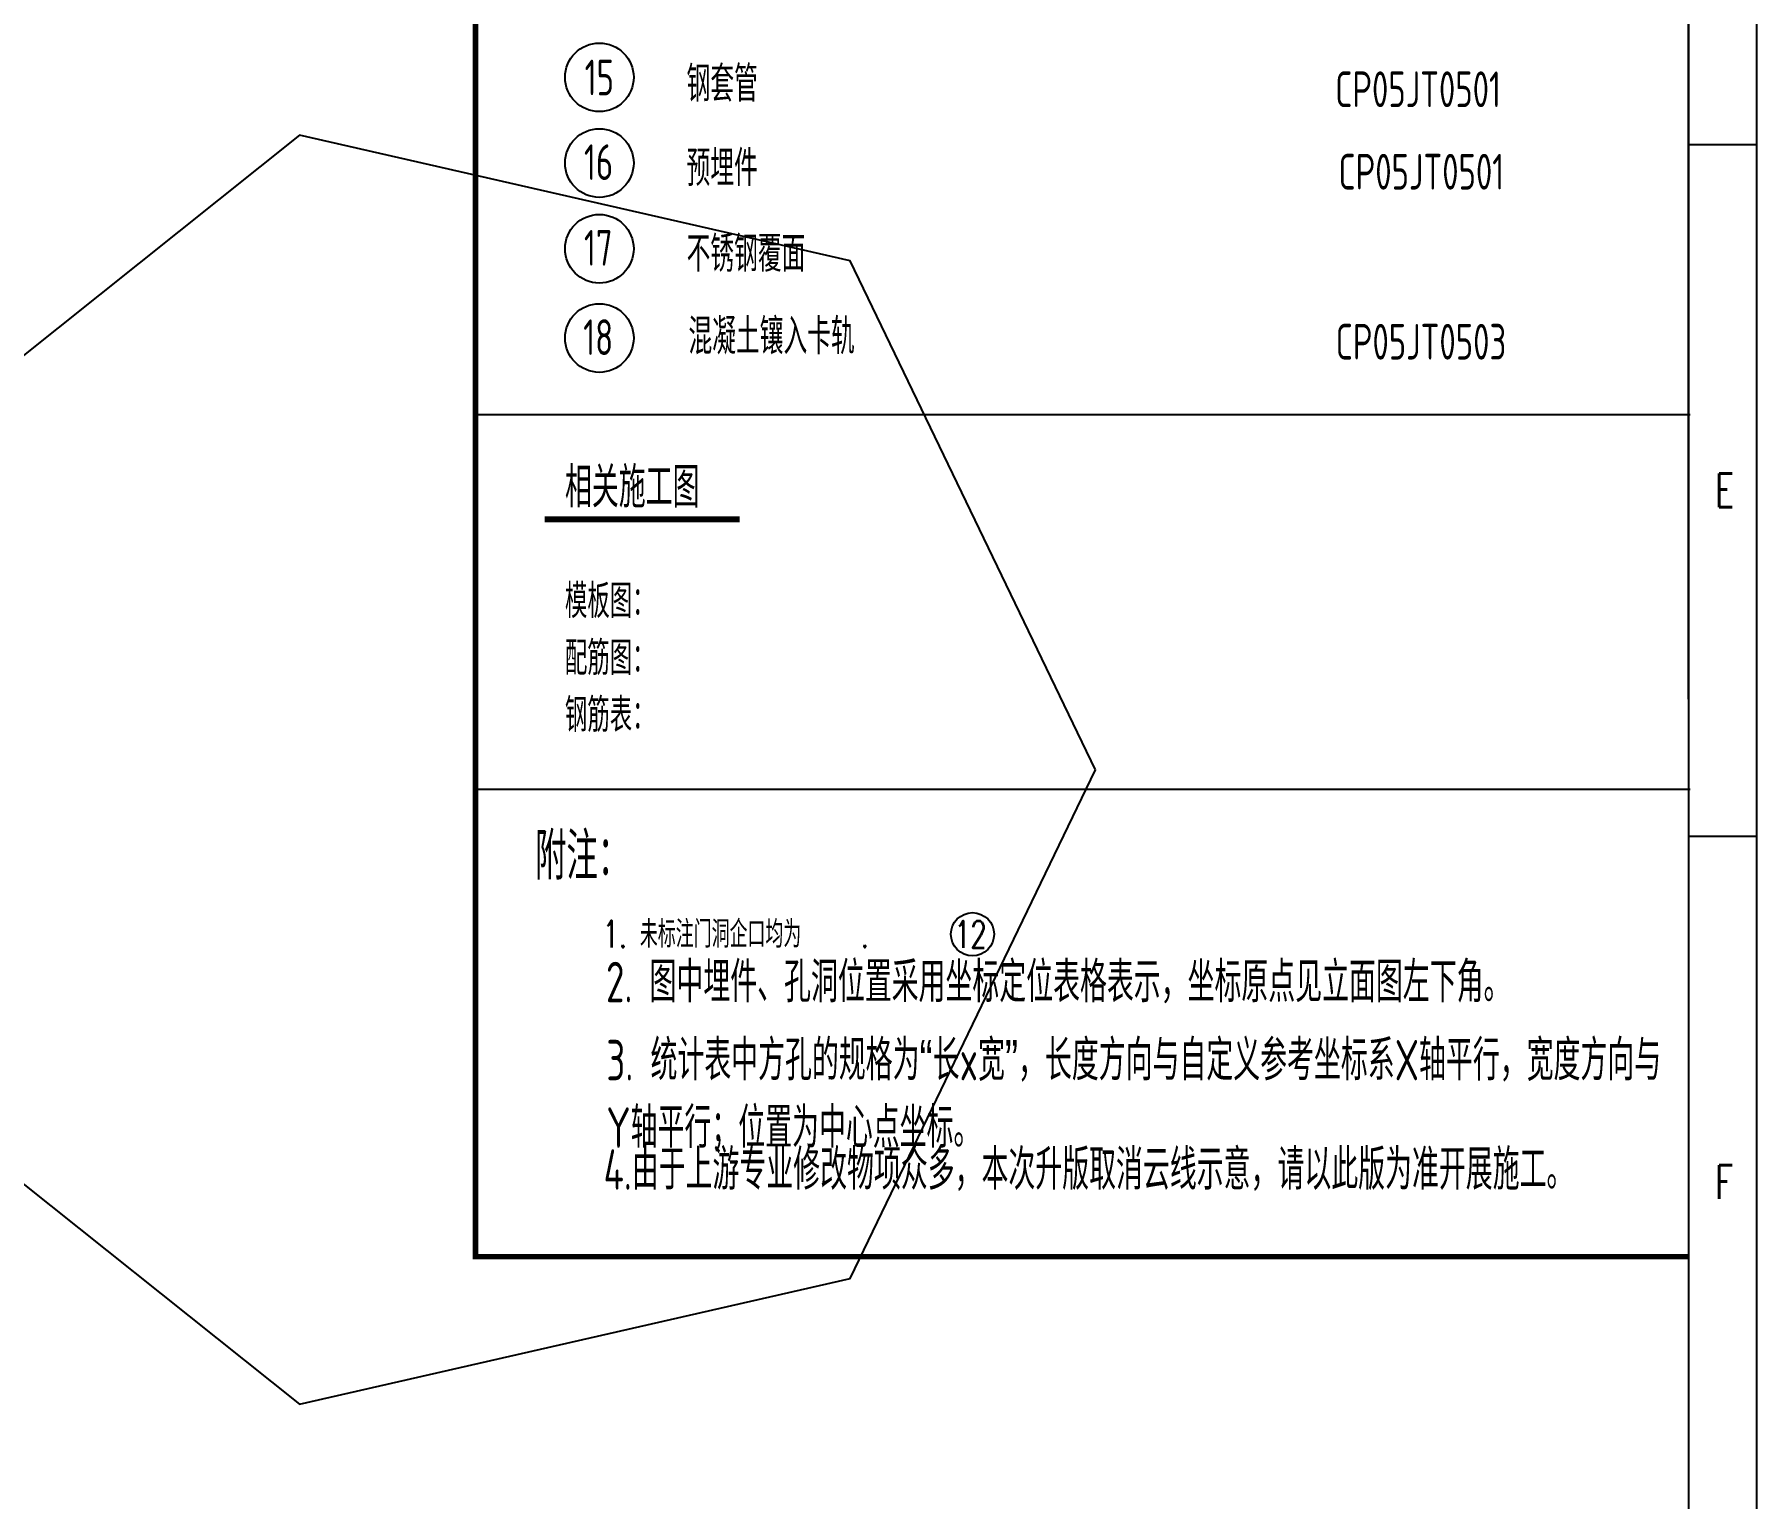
# Model space of a CAD drawing. Extents: x -383207 to 558143, y -95136 to 11777.
# Drawn here: x 446453 to 452838, y -88483 to -83053 of the extents above; entities that cross this region are included whole.
import ezdxf
from ezdxf.enums import TextEntityAlignment as Align

# ---------------------------------------------------------------- set-up
doc = ezdxf.new("R2010")
doc.units = 0
doc.linetypes.add('CONTINOUS', pattern=[0])
doc.layers.get('0').update_dxf_attribs({"linetype": 'CONTINUOUS'})
for name, color, linetype in [('B版云线202106', 2, 'CONTINUOUS'), ('C77(文本)', 7, 'CONTINUOUS'), ('TEXT', 4, 'CONTINUOUS'), ('图框', 4, 'CONTINOUS'), ('缩略图', 4, 'CONTINUOUS')]:
    doc.layers.add(name, color=color, linetype=linetype)
doc.styles.add('ACP1000普通样式', font='tssdeng.shx', dxfattribs={"width": 0.7, "bigfont": 'tssdchn.shx'})
doc.styles.add('HZ', font='TXT.shx', dxfattribs={"width": 0.7, "bigfont": 'hz.shx'})
doc.styles.add('RH', font='romans.shx', dxfattribs={"width": 0.7, "bigfont": 'hz.shx'})
doc.styles.add('S1', font='tssdeng.shx', dxfattribs={"width": 0.7, "bigfont": 'tssdchn.shx'})

# ---------------------------------------------------------------- blocks, each defined once
blk = doc.blocks.new('tk1')
at = {"color": 4, "flags": 128}
blk.add_lwpolyline([(82683.8, -541567.7), (82683.8, -562592.7)], dxfattribs=at)
blk.add_lwpolyline([(46133.8, -541817.7), (82431.8, -541817.7), (82431.8, -562342.7), (46133.8, -562342.7)], close=True)
at = {"flags": 128}
for points in [[(82433.8, -552080.2), (82683.8, -552080.2)], [(82433.8, -554645.8), (82683.8, -554645.8)]]:
    blk.add_lwpolyline(points, dxfattribs=at)
at = {"layer": 'C77(文本)', "color": 4}
blk.add_line((82431.8, -554137.1), (82431.8, -541817.7), dxfattribs=at)
at = {"color": 0, "style": 'HZ', "width": 0.7}
for s, p in [('E', (82530.1, -553425.7)), ('F', (82530.1, -555991.3))]:
    blk.add_text(s, height=125, dxfattribs=at).set_placement(p)

msp = doc.modelspace()

# ---------------------------------------------------------------- linework, layer by layer
for points in [[(415663.1, -72948.5), (452838.1, -72948.5), (452838.1, -93973.5), (415663.1, -93973.5)], [(450386.7, -85780.2), (449477.9, -83893.1), (447435.9, -83427), (445798.4, -84732.9), (445798.4, -86827.4), (447435.9, -88133.3), (449477.9, -87667.2)]]:
    msp.add_lwpolyline(points, close=True)
at = {"layer": 'C77(文本)', "color": 4}
for p, q in [((452592.1, -84463.9), (448088.1, -84463.9)), ((452592.1, -85853.6), (448088.1, -85853.6))]:
    msp.add_line(p, q, dxfattribs=at)
at = {"layer": 'C77(文本)', "const_width": 22.5}
msp.add_lwpolyline([(448344.6, -84851.5), (449067.6, -84851.5)], dxfattribs=at)
at = {"layer": 'C77(文本)', "color": 4}
for centre in [(448547.5, -83212.3), (448547.5, -83530.3), (448547.5, -83848.1), (448547.5, -84179.2)]:
    msp.add_circle(centre, 127.2, dxfattribs=at)
at = {"layer": '图框', "color": 6}
msp.add_circle((449930.9, -86390.2), 80, dxfattribs=at)
at = {"layer": '缩略图', "const_width": 20}
msp.add_lwpolyline([(452588.1, -87585.7), (448088.1, -87585.7), (448088.1, -73198.5)], dxfattribs=at)

# ---------------------------------------------------------------- block references
at = {"layer": 'B版云线202106'}
msp.add_blockref('tk1', (370154.3, 468619.2), dxfattribs=at)

# ---------------------------------------------------------------- texts
at = {"layer": 'C77(文本)', "color": 4, "style": 'S1', "width": 0.7}
for s, height, p in [('15', 132.5, (448492.9, -83279.2)), ('钢套管', 132.5, (448870.8, -83303)), ('CP05JT0501', 132.5, (451275.8, -83322.8)), ('16', 132.5, (448490.2, -83593.1)), ('预埋件', 132.5, (448870.8, -83615.7)), ('CP05JT0501', 132.5, (451287.9, -83628.7)), ('17', 132.5, (448490.2, -83910.9)), ('不锈钢覆面', 132.5, (448870.8, -83933.4)), ('混凝土镶入卡轨', 132.5, (448877.6, -84239.5)), ('18', 132.5, (448487.5, -84242.3)), ('CP05JT0503', 132.5, (451277.5, -84259.1)), ('模板图：', 125, (448419.7, -85217.6)), ('配筋图：', 125, (448419.7, -85428.7)), ('钢筋表：', 125, (448419.7, -85639.9))]:
    msp.add_text(s, height=height, dxfattribs=at).set_placement(p)
at = {"layer": 'C77(文本)', "style": 'S1', "width": 0.7}
for s, height, p in [('相关施工图', 150, (448419.9, -84807.8)), ('附注：', 175, (448308.9, -86187.9))]:
    msp.add_text(s, height=height, dxfattribs=at).set_placement(p)
at = {"layer": 'TEXT', "color": 1, "style": 'ACP1000普通样式', "width": 0.7}
for s, p in [('2. 图中埋件、孔洞位置采用坐标定位表格表示，坐标原点见立面图左下角。', (448571.9, -86687.5)), ('4.由于上游专业修改物项众多，本次升版取消云线示意，请以此版为准开展施工。', (448562.9, -87382.7))]:
    msp.add_text(s, height=150, dxfattribs=at).set_placement(p, align=Align.BOTTOM_LEFT)
at = {"layer": 'TEXT', "color": 1, "insert": (448573.3, -86782.2), "char_height": 150, "attachment_point": 1, "style": 'ACP1000普通样式'}
msp.add_mtext_dynamic_manual_height_columns('3. 统计表中方孔的规格为“长x宽”，长度方向与自定义参考坐标系X轴平行，宽度方向与Y轴平行；位置为中心点坐标。', width=3911.658, gutter_width=1000, heights=[482.1], dxfattribs=at)
at = {"layer": '图框', "color": 6, "style": 'RH', "width": 0.7}
for s, p in [('1. 未标注门洞企口均为    .', (448559.6, -86439.9)), ('12', (449863.1, -86440.8))]:
    msp.add_text(s, height=100, dxfattribs=at).set_placement(p)

doc.saveas('drawing.dxf')
